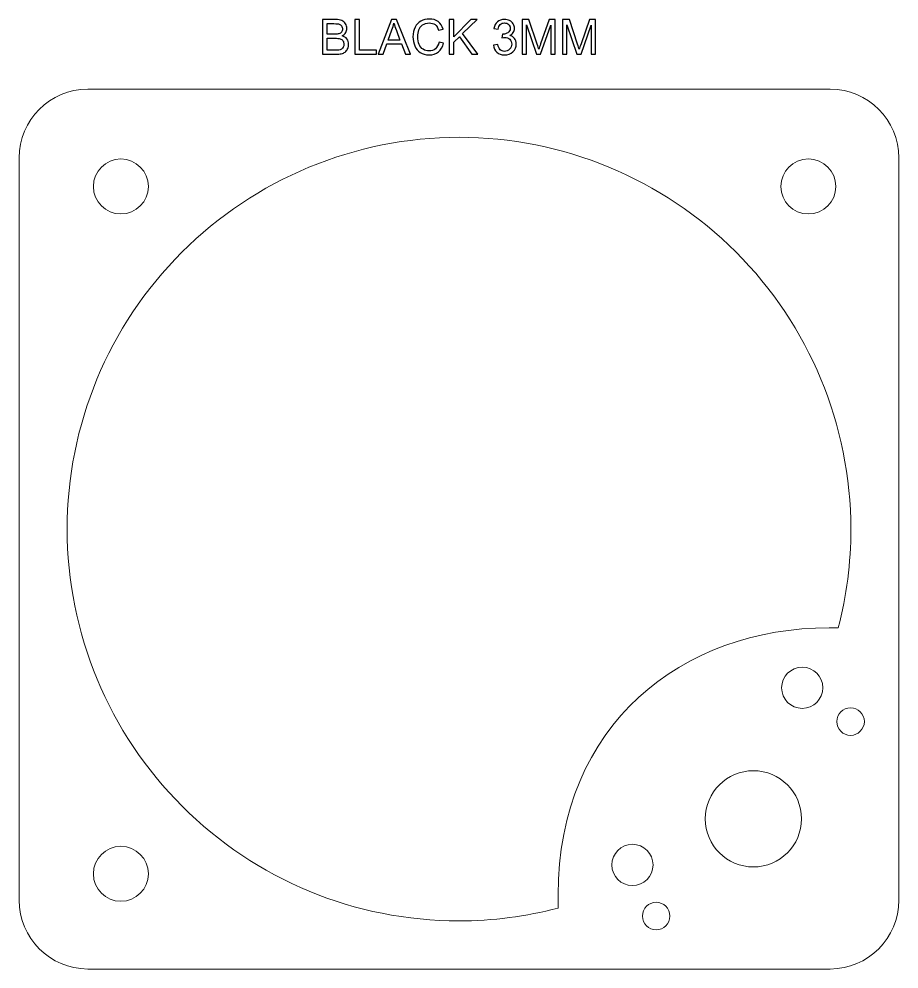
# Model space of a CAD drawing. Header units: millimetres. Extents: x -99 to 240, y -1 to 69.
# Drawn here: x 104.6 to 168.6, y -0.7 to 68.4 of the extents above; entities that cross this region are included whole.
import ezdxf

# ---------------------------------------------------------------- set-up
doc = ezdxf.new("R2010")
doc.units = ezdxf.units.MM
doc.header["$MEASUREMENT"] = 0
doc.layers.add('Cut', color=7, linetype='Continuous')
doc.layers.add('Guides', color=7, linetype='Continuous', plot=False)

msp = doc.modelspace()

# ---------------------------------------------------------------- linework, layer by layer
at = {"layer": 'Cut', "color": 250, "lineweight": 9}
for centre, major_axis, ratio in [((112.0414, 56.1934), (0, 2), 1), ((162.0414, 56.1934), (0, 2), 1), ((161.594, 19.7266), (0, 1.5), 1), ((165.1125, 17.2645), (0, 1), 1), ((158.0415, 10.1933), (0, 3.5001), 0.9999714), ((149.2474, 6.8389), (0, 1.5), 1), ((112.0414, 6.1934), (0, 2), 1), ((150.9703, 3.1223), (0, 1), 1)]:
    msp.add_ellipse(centre, major_axis=major_axis, ratio=ratio, dxfattribs=at)
for points, knots in [([(109.6329, 63.2681), (109.6329, 63.2681), (163.6327, 63.2681), (163.6327, 63.2681), (163.6327, 63.2681), (166.3828, 63.2681), (168.6328, 61.0181), (168.6328, 58.2681), (168.6328, 58.2681), (168.6328, 58.2681), (168.6328, 4.2681), (168.6328, 4.2681), (168.6328, 4.2681), (168.6328, 1.5181), (166.3828, -0.7319), (163.6327, -0.7319), (163.6327, -0.7319), (163.6327, -0.7319), (109.6329, -0.7319), (109.6329, -0.7319), (109.6329, -0.7319), (106.8828, -0.7319), (104.6328, 1.5181), (104.6328, 4.2681), (104.6328, 4.2681), (104.6328, 4.2681), (104.6328, 58.2681), (104.6328, 58.2681), (104.6328, 58.2681), (104.6328, 61.0181), (106.8828, 63.2681), (109.6329, 63.2681)], [0, 0, 0, 0, 0.1111111, 0.1111111, 0.1111111, 0.1111111, 0.2222222, 0.2222222, 0.2222222, 0.2222222, 0.3333333, 0.3333333, 0.3333333, 0.3333333, 0.4444444, 0.4444444, 0.4444444, 0.4444444, 0.5555556, 0.5555556, 0.5555556, 0.5555556, 0.6666667, 0.6666667, 0.6666667, 0.6666667, 0.7777778, 0.7777778, 0.7777778, 0.7777778, 1, 1, 1, 1]), ([(136.6328, 59.768), (129.0693, 59.7632), (121.8177, 56.754), (116.4728, 51.4026), (116.4728, 51.4026), (111.128, 46.051), (108.1281, 38.8315), (108.1329, 31.2681), (108.1329, 31.2681), (108.1376, 23.7046), (111.1469, 16.453), (116.4983, 11.1081), (116.4983, 11.1081), (121.8498, 5.7633), (129.0693, 2.7634), (136.6328, 2.7682), (136.6328, 2.7682), (139.0855, 2.7698), (141.5054, 3.0875), (143.8381, 3.6984), (143.8381, 3.6984), (143.8381, 3.6984), (143.8381, 4.6476), (143.8381, 4.6476), (143.8381, 4.6476), (143.8381, 17.0525), (152.8835, 24.0882), (163.5528, 24.0882), (163.5528, 24.0882), (163.5528, 24.0882), (164.216, 24.0882), (164.216, 24.0882), (164.216, 24.0882), (164.821, 26.4111), (165.1342, 28.8216), (165.1327, 31.2681), (165.1327, 31.2681), (165.1279, 38.8315), (162.1187, 46.0832), (156.7673, 51.4281), (156.7673, 51.4281), (151.4157, 56.7728), (144.1962, 59.7728), (136.6328, 59.768)], [0, 0, 0, 0, 0.0833333, 0.0833333, 0.0833333, 0.0833333, 0.1666667, 0.1666667, 0.1666667, 0.1666667, 0.25, 0.25, 0.25, 0.25, 0.3333333, 0.3333333, 0.3333333, 0.3333333, 0.4166667, 0.4166667, 0.4166667, 0.4166667, 0.5, 0.5, 0.5, 0.5, 0.5833333, 0.5833333, 0.5833333, 0.5833333, 0.6666667, 0.6666667, 0.6666667, 0.6666667, 0.75, 0.75, 0.75, 0.75, 0.8333333, 0.8333333, 0.8333333, 0.8333333, 1, 1, 1, 1])]:
    msp.add_open_spline(points, degree=3, knots=knots, dxfattribs=at)
at = {"layer": 'Guides', "color": 250}
for points, knots in [([(126.6999, 65.808), (126.6999, 65.808), (126.6999, 68.3338), (126.6999, 68.3338), (126.6999, 68.3338), (126.6999, 68.3338), (127.6477, 68.3338), (127.6477, 68.3338), (127.6477, 68.3338), (127.8405, 68.3338), (127.9952, 68.3086), (128.1122, 68.2574), (128.1122, 68.2574), (128.2286, 68.2062), (128.3197, 68.1275), (128.3856, 68.021), (128.3856, 68.021), (128.452, 67.9152), (128.4849, 67.8041), (128.4849, 67.6877), (128.4849, 67.6877), (128.4849, 67.5801), (128.4555, 67.4784), (128.3973, 67.3831), (128.3973, 67.3831), (128.3391, 67.2879), (128.2509, 67.2108), (128.1328, 67.1521), (128.1328, 67.1521), (128.2856, 67.1074), (128.4032, 67.0309), (128.4849, 66.9228), (128.4849, 66.9228), (128.5673, 66.8152), (128.6084, 66.6876), (128.6084, 66.5406), (128.6084, 66.5406), (128.6084, 66.4218), (128.5831, 66.3119), (128.5332, 66.2102), (128.5332, 66.2102), (128.4832, 66.1084), (128.4214, 66.0302), (128.3479, 65.975), (128.3479, 65.975), (128.2745, 65.9203), (128.1821, 65.8786), (128.0716, 65.8503), (128.0716, 65.8503), (127.9605, 65.8221), (127.8247, 65.808), (127.6636, 65.808), (127.6636, 65.808), (127.6636, 65.808), (126.6999, 65.808), (126.6999, 65.808)], [0, 0, 0, 0, 0.0666667, 0.0666667, 0.0666667, 0.0666667, 0.1333333, 0.1333333, 0.1333333, 0.1333333, 0.2, 0.2, 0.2, 0.2, 0.2666667, 0.2666667, 0.2666667, 0.2666667, 0.3333333, 0.3333333, 0.3333333, 0.3333333, 0.4, 0.4, 0.4, 0.4, 0.4666667, 0.4666667, 0.4666667, 0.4666667, 0.5333333, 0.5333333, 0.5333333, 0.5333333, 0.6, 0.6, 0.6, 0.6, 0.6666667, 0.6666667, 0.6666667, 0.6666667, 0.7333333, 0.7333333, 0.7333333, 0.7333333, 0.8, 0.8, 0.8, 0.8, 0.8666667, 0.8666667, 0.8666667, 0.8666667, 1, 1, 1, 1]), ([(127.0351, 67.272), (127.0351, 67.272), (127.5813, 67.272), (127.5813, 67.272), (127.5813, 67.272), (127.7294, 67.272), (127.8358, 67.282), (127.8999, 67.3014), (127.8999, 67.3014), (127.9852, 67.3267), (128.0493, 67.369), (128.0922, 67.4278), (128.0922, 67.4278), (128.1351, 67.4866), (128.1569, 67.5601), (128.1569, 67.6489), (128.1569, 67.6489), (128.1569, 67.7329), (128.1369, 67.807), (128.0963, 67.8705), (128.0963, 67.8705), (128.0563, 67.9346), (127.9987, 67.9787), (127.924, 68.0022), (127.924, 68.0022), (127.8494, 68.0257), (127.7212, 68.0375), (127.5401, 68.0375), (127.5401, 68.0375), (127.5401, 68.0375), (127.0351, 68.0375), (127.0351, 68.0375), (127.0351, 68.0375), (127.0351, 68.0375), (127.0351, 67.272), (127.0351, 67.272)], [0, 0, 0, 0, 0.1, 0.1, 0.1, 0.1, 0.2, 0.2, 0.2, 0.2, 0.3, 0.3, 0.3, 0.3, 0.4, 0.4, 0.4, 0.4, 0.5, 0.5, 0.5, 0.5, 0.6, 0.6, 0.6, 0.6, 0.7, 0.7, 0.7, 0.7, 0.8, 0.8, 0.8, 0.8, 1, 1, 1, 1]), ([(129.0529, 65.808), (129.0529, 65.808), (129.0529, 68.3338), (129.0529, 68.3338), (129.0529, 68.3338), (129.0529, 68.3338), (129.3881, 68.3338), (129.3881, 68.3338), (129.3881, 68.3338), (129.3881, 68.3338), (129.3881, 66.1043), (129.3881, 66.1043), (129.3881, 66.1043), (129.3881, 66.1043), (130.6298, 66.1043), (130.6298, 66.1043), (130.6298, 66.1043), (130.6298, 66.1043), (130.6298, 65.808), (130.6298, 65.808), (130.6298, 65.808), (130.6298, 65.808), (129.0529, 65.808), (129.0529, 65.808)], [0, 0, 0, 0, 0.1428571, 0.1428571, 0.1428571, 0.1428571, 0.2857143, 0.2857143, 0.2857143, 0.2857143, 0.4285714, 0.4285714, 0.4285714, 0.4285714, 0.5714286, 0.5714286, 0.5714286, 0.5714286, 0.7142857, 0.7142857, 0.7142857, 0.7142857, 1, 1, 1, 1]), ([(130.7521, 65.808), (130.7521, 65.808), (131.7211, 68.3338), (131.7211, 68.3338), (131.7211, 68.3338), (131.7211, 68.3338), (132.0885, 68.3338), (132.0885, 68.3338), (132.0885, 68.3338), (132.0885, 68.3338), (133.1168, 65.808), (133.1168, 65.808), (133.1168, 65.808), (133.1168, 65.808), (132.7364, 65.808), (132.7364, 65.808), (132.7364, 65.808), (132.7364, 65.808), (132.4442, 66.5735), (132.4442, 66.5735), (132.4442, 66.5735), (132.4442, 66.5735), (131.3806, 66.5735), (131.3806, 66.5735), (131.3806, 66.5735), (131.3806, 66.5735), (131.1066, 65.808), (131.1066, 65.808), (131.1066, 65.808), (131.1066, 65.808), (130.7521, 65.808), (130.7521, 65.808)], [0, 0, 0, 0, 0.1111111, 0.1111111, 0.1111111, 0.1111111, 0.2222222, 0.2222222, 0.2222222, 0.2222222, 0.3333333, 0.3333333, 0.3333333, 0.3333333, 0.4444444, 0.4444444, 0.4444444, 0.4444444, 0.5555556, 0.5555556, 0.5555556, 0.5555556, 0.6666667, 0.6666667, 0.6666667, 0.6666667, 0.7777778, 0.7777778, 0.7777778, 0.7777778, 1, 1, 1, 1]), ([(131.4788, 66.8451), (131.4788, 66.8451), (132.3396, 66.8451), (132.3396, 66.8451), (132.3396, 66.8451), (132.3396, 66.8451), (132.0762, 67.5454), (132.0762, 67.5454), (132.0762, 67.5454), (131.9968, 67.7582), (131.9368, 67.934), (131.8951, 68.0728), (131.8951, 68.0728), (131.8604, 67.9082), (131.8139, 67.7465), (131.7557, 67.5865), (131.7557, 67.5865), (131.7557, 67.5865), (131.4788, 66.8451), (131.4788, 66.8451)], [0, 0, 0, 0, 0.1666667, 0.1666667, 0.1666667, 0.1666667, 0.3333333, 0.3333333, 0.3333333, 0.3333333, 0.5, 0.5, 0.5, 0.5, 0.6666667, 0.6666667, 0.6666667, 0.6666667, 1, 1, 1, 1]), ([(135.1812, 66.694), (135.1812, 66.694), (135.5163, 66.6094), (135.5163, 66.6094), (135.5163, 66.6094), (135.4463, 66.3348), (135.3205, 66.1261), (135.1388, 65.982), (135.1388, 65.982), (134.9572, 65.838), (134.7349, 65.7657), (134.4721, 65.7657), (134.4721, 65.7657), (134.2005, 65.7657), (133.9794, 65.8209), (133.8089, 65.9321), (133.8089, 65.9321), (133.6384, 66.0426), (133.509, 66.2031), (133.4202, 66.413), (133.4202, 66.413), (133.3315, 66.6235), (133.2868, 66.8487), (133.2868, 67.0897), (133.2868, 67.0897), (133.2868, 67.3525), (133.3368, 67.5818), (133.4373, 67.7776), (133.4373, 67.7776), (133.5378, 67.9734), (133.6807, 68.1222), (133.8659, 68.2239), (133.8659, 68.2239), (134.0511, 68.3256), (134.2551, 68.3762), (134.4774, 68.3762), (134.4774, 68.3762), (134.7302, 68.3762), (134.9425, 68.3121), (135.1141, 68.1833), (135.1141, 68.1833), (135.2864, 68.0546), (135.4063, 67.8741), (135.474, 67.6412), (135.474, 67.6412), (135.474, 67.6412), (135.1459, 67.5636), (135.1459, 67.5636), (135.1459, 67.5636), (135.0877, 67.7471), (135.0024, 67.8811), (134.8913, 67.9646), (134.8913, 67.9646), (134.7802, 68.0487), (134.6402, 68.0904), (134.4715, 68.0904), (134.4715, 68.0904), (134.2781, 68.0904), (134.1158, 68.044), (133.9859, 67.9511), (133.9859, 67.9511), (133.8559, 67.8582), (133.7642, 67.7329), (133.7119, 67.5766), (133.7119, 67.5766), (133.659, 67.4196), (133.6325, 67.2579), (133.6325, 67.0915), (133.6325, 67.0915), (133.6325, 66.8769), (133.6637, 66.6893), (133.726, 66.5294), (133.726, 66.5294), (133.7883, 66.3689), (133.8853, 66.2496), (134.017, 66.1702), (134.017, 66.1702), (134.1487, 66.0908), (134.291, 66.0514), (134.4445, 66.0514), (134.4445, 66.0514), (134.6314, 66.0514), (134.789, 66.1055), (134.9183, 66.2131), (134.9183, 66.2131), (135.0477, 66.3213), (135.1353, 66.4812), (135.1812, 66.694)], [0, 0, 0, 0, 0.0434783, 0.0434783, 0.0434783, 0.0434783, 0.0869565, 0.0869565, 0.0869565, 0.0869565, 0.1304348, 0.1304348, 0.1304348, 0.1304348, 0.173913, 0.173913, 0.173913, 0.173913, 0.2173913, 0.2173913, 0.2173913, 0.2173913, 0.2608696, 0.2608696, 0.2608696, 0.2608696, 0.3043478, 0.3043478, 0.3043478, 0.3043478, 0.3478261, 0.3478261, 0.3478261, 0.3478261, 0.3913043, 0.3913043, 0.3913043, 0.3913043, 0.4347826, 0.4347826, 0.4347826, 0.4347826, 0.4782609, 0.4782609, 0.4782609, 0.4782609, 0.5217391, 0.5217391, 0.5217391, 0.5217391, 0.5652174, 0.5652174, 0.5652174, 0.5652174, 0.6086957, 0.6086957, 0.6086957, 0.6086957, 0.6521739, 0.6521739, 0.6521739, 0.6521739, 0.6956522, 0.6956522, 0.6956522, 0.6956522, 0.7391304, 0.7391304, 0.7391304, 0.7391304, 0.7826087, 0.7826087, 0.7826087, 0.7826087, 0.826087, 0.826087, 0.826087, 0.826087, 0.8695652, 0.8695652, 0.8695652, 0.8695652, 0.9130435, 0.9130435, 0.9130435, 0.9130435, 1, 1, 1, 1]), ([(135.9155, 65.808), (135.9155, 65.808), (135.9155, 68.3338), (135.9155, 68.3338), (135.9155, 68.3338), (135.9155, 68.3338), (136.2507, 68.3338), (136.2507, 68.3338), (136.2507, 68.3338), (136.2507, 68.3338), (136.2507, 67.0815), (136.2507, 67.0815), (136.2507, 67.0815), (136.2507, 67.0815), (137.5053, 68.3338), (137.5053, 68.3338), (137.5053, 68.3338), (137.5053, 68.3338), (137.9581, 68.3338), (137.9581, 68.3338), (137.9581, 68.3338), (137.9581, 68.3338), (136.8986, 67.3096), (136.8986, 67.3096), (136.8986, 67.3096), (136.8986, 67.3096), (138.0039, 65.808), (138.0039, 65.808), (138.0039, 65.808), (138.0039, 65.808), (137.563, 65.808), (137.563, 65.808), (137.563, 65.808), (137.563, 65.808), (136.664, 67.0827), (136.664, 67.0827), (136.664, 67.0827), (136.664, 67.0827), (136.2507, 66.6829), (136.2507, 66.6829), (136.2507, 66.6829), (136.2507, 66.6829), (136.2507, 65.808), (136.2507, 65.808), (136.2507, 65.808), (136.2507, 65.808), (135.9155, 65.808), (135.9155, 65.808)], [0, 0, 0, 0, 0.0769231, 0.0769231, 0.0769231, 0.0769231, 0.1538462, 0.1538462, 0.1538462, 0.1538462, 0.2307692, 0.2307692, 0.2307692, 0.2307692, 0.3076923, 0.3076923, 0.3076923, 0.3076923, 0.3846154, 0.3846154, 0.3846154, 0.3846154, 0.4615385, 0.4615385, 0.4615385, 0.4615385, 0.5384615, 0.5384615, 0.5384615, 0.5384615, 0.6153846, 0.6153846, 0.6153846, 0.6153846, 0.6923077, 0.6923077, 0.6923077, 0.6923077, 0.7692308, 0.7692308, 0.7692308, 0.7692308, 0.8461538, 0.8461538, 0.8461538, 0.8461538, 1, 1, 1, 1]), ([(139.1393, 66.4783), (139.1393, 66.4783), (139.4497, 66.5206), (139.4497, 66.5206), (139.4497, 66.5206), (139.4856, 66.3442), (139.5455, 66.2172), (139.6308, 66.1396), (139.6308, 66.1396), (139.716, 66.062), (139.8207, 66.0232), (139.9448, 66.0232), (139.9448, 66.0232), (140.0917, 66.0232), (140.2158, 66.0738), (140.3158, 66.1749), (140.3158, 66.1749), (140.4157, 66.276), (140.4657, 66.4012), (140.4657, 66.5506), (140.4657, 66.5506), (140.4657, 66.6929), (140.4192, 66.8105), (140.3257, 66.9034), (140.3257, 66.9034), (140.2329, 66.9957), (140.1147, 67.0421), (139.9706, 67.0421), (139.9706, 67.0421), (139.9118, 67.0421), (139.8389, 67.0303), (139.7513, 67.0074), (139.7513, 67.0074), (139.7513, 67.0074), (139.786, 67.2791), (139.786, 67.2791), (139.786, 67.2791), (139.8066, 67.2767), (139.8236, 67.2755), (139.836, 67.2755), (139.836, 67.2755), (139.9689, 67.2755), (140.0876, 67.3102), (140.194, 67.379), (140.194, 67.379), (140.2999, 67.4478), (140.3528, 67.5536), (140.3528, 67.6965), (140.3528, 67.6965), (140.3528, 67.81), (140.314, 67.904), (140.237, 67.9787), (140.237, 67.9787), (140.1599, 68.0534), (140.0606, 68.0904), (139.9389, 68.0904), (139.9389, 68.0904), (139.8178, 68.0904), (139.7172, 68.0522), (139.6367, 67.9758), (139.6367, 67.9758), (139.5561, 67.8993), (139.5044, 67.7847), (139.4815, 67.6318), (139.4815, 67.6318), (139.4815, 67.6318), (139.171, 67.6883), (139.171, 67.6883), (139.171, 67.6883), (139.2092, 67.8964), (139.2951, 68.0581), (139.4297, 68.1727), (139.4297, 68.1727), (139.5638, 68.2874), (139.7313, 68.3444), (139.9312, 68.3444), (139.9312, 68.3444), (140.0688, 68.3444), (140.1958, 68.315), (140.3116, 68.2556), (140.3116, 68.2556), (140.428, 68.1968), (140.5168, 68.1163), (140.578, 68.0146), (140.578, 68.0146), (140.6397, 67.9123), (140.6703, 67.8041), (140.6703, 67.6894), (140.6703, 67.6894), (140.6703, 67.5807), (140.6409, 67.4819), (140.5827, 67.3925), (140.5827, 67.3925), (140.5239, 67.3032), (140.4369, 67.232), (140.3222, 67.1791), (140.3222, 67.1791), (140.4716, 67.145), (140.5874, 67.0733), (140.6703, 66.9645), (140.6703, 66.9645), (140.7526, 66.8563), (140.7938, 66.7199), (140.7938, 66.557), (140.7938, 66.557), (140.7938, 66.3366), (140.7132, 66.149), (140.5527, 65.9956), (140.5527, 65.9956), (140.3916, 65.8421), (140.1882, 65.7657), (139.9424, 65.7657), (139.9424, 65.7657), (139.7207, 65.7657), (139.5367, 65.8321), (139.3903, 65.9644), (139.3903, 65.9644), (139.2433, 66.0967), (139.1598, 66.2678), (139.1393, 66.4783)], [0, 0, 0, 0, 0.0322581, 0.0322581, 0.0322581, 0.0322581, 0.0645161, 0.0645161, 0.0645161, 0.0645161, 0.0967742, 0.0967742, 0.0967742, 0.0967742, 0.1290323, 0.1290323, 0.1290323, 0.1290323, 0.1612903, 0.1612903, 0.1612903, 0.1612903, 0.1935484, 0.1935484, 0.1935484, 0.1935484, 0.2258065, 0.2258065, 0.2258065, 0.2258065, 0.2580645, 0.2580645, 0.2580645, 0.2580645, 0.2903226, 0.2903226, 0.2903226, 0.2903226, 0.3225806, 0.3225806, 0.3225806, 0.3225806, 0.3548387, 0.3548387, 0.3548387, 0.3548387, 0.3870968, 0.3870968, 0.3870968, 0.3870968, 0.4193548, 0.4193548, 0.4193548, 0.4193548, 0.4516129, 0.4516129, 0.4516129, 0.4516129, 0.483871, 0.483871, 0.483871, 0.483871, 0.516129, 0.516129, 0.516129, 0.516129, 0.5483871, 0.5483871, 0.5483871, 0.5483871, 0.5806452, 0.5806452, 0.5806452, 0.5806452, 0.6129032, 0.6129032, 0.6129032, 0.6129032, 0.6451613, 0.6451613, 0.6451613, 0.6451613, 0.6774194, 0.6774194, 0.6774194, 0.6774194, 0.7096774, 0.7096774, 0.7096774, 0.7096774, 0.7419355, 0.7419355, 0.7419355, 0.7419355, 0.7741935, 0.7741935, 0.7741935, 0.7741935, 0.8064516, 0.8064516, 0.8064516, 0.8064516, 0.8387097, 0.8387097, 0.8387097, 0.8387097, 0.8709677, 0.8709677, 0.8709677, 0.8709677, 0.9032258, 0.9032258, 0.9032258, 0.9032258, 0.9354839, 0.9354839, 0.9354839, 0.9354839, 1, 1, 1, 1]), ([(141.2177, 65.808), (141.2177, 65.808), (141.2177, 68.3338), (141.2177, 68.3338), (141.2177, 68.3338), (141.2177, 68.3338), (141.7186, 68.3338), (141.7186, 68.3338), (141.7186, 68.3338), (141.7186, 68.3338), (142.316, 66.5459), (142.316, 66.5459), (142.316, 66.5459), (142.3712, 66.3795), (142.4112, 66.2548), (142.4365, 66.1719), (142.4365, 66.1719), (142.4653, 66.2637), (142.5106, 66.3989), (142.5717, 66.577), (142.5717, 66.577), (142.5717, 66.577), (143.1797, 68.3338), (143.1797, 68.3338), (143.1797, 68.3338), (143.1797, 68.3338), (143.6271, 68.3338), (143.6271, 68.3338), (143.6271, 68.3338), (143.6271, 68.3338), (143.6271, 65.808), (143.6271, 65.808), (143.6271, 65.808), (143.6271, 65.808), (143.3061, 65.808), (143.3061, 65.808), (143.3061, 65.808), (143.3061, 65.808), (143.3061, 67.9211), (143.3061, 67.9211), (143.3061, 67.9211), (143.3061, 67.9211), (142.5688, 65.808), (142.5688, 65.808), (142.5688, 65.808), (142.5688, 65.808), (142.2678, 65.808), (142.2678, 65.808), (142.2678, 65.808), (142.2678, 65.808), (141.5387, 67.9599), (141.5387, 67.9599), (141.5387, 67.9599), (141.5387, 67.9599), (141.5387, 65.808), (141.5387, 65.808), (141.5387, 65.808), (141.5387, 65.808), (141.2177, 65.808), (141.2177, 65.808)], [0, 0, 0, 0, 0.0625, 0.0625, 0.0625, 0.0625, 0.125, 0.125, 0.125, 0.125, 0.1875, 0.1875, 0.1875, 0.1875, 0.25, 0.25, 0.25, 0.25, 0.3125, 0.3125, 0.3125, 0.3125, 0.375, 0.375, 0.375, 0.375, 0.4375, 0.4375, 0.4375, 0.4375, 0.5, 0.5, 0.5, 0.5, 0.5625, 0.5625, 0.5625, 0.5625, 0.625, 0.625, 0.625, 0.625, 0.6875, 0.6875, 0.6875, 0.6875, 0.75, 0.75, 0.75, 0.75, 0.8125, 0.8125, 0.8125, 0.8125, 0.875, 0.875, 0.875, 0.875, 1, 1, 1, 1]), ([(144.1563, 65.808), (144.1563, 65.808), (144.1563, 68.3338), (144.1563, 68.3338), (144.1563, 68.3338), (144.1563, 68.3338), (144.6572, 68.3338), (144.6572, 68.3338), (144.6572, 68.3338), (144.6572, 68.3338), (145.2546, 66.5459), (145.2546, 66.5459), (145.2546, 66.5459), (145.3098, 66.3795), (145.3498, 66.2548), (145.3751, 66.1719), (145.3751, 66.1719), (145.4039, 66.2637), (145.4492, 66.3989), (145.5103, 66.577), (145.5103, 66.577), (145.5103, 66.577), (146.1183, 68.3338), (146.1183, 68.3338), (146.1183, 68.3338), (146.1183, 68.3338), (146.5657, 68.3338), (146.5657, 68.3338), (146.5657, 68.3338), (146.5657, 68.3338), (146.5657, 65.808), (146.5657, 65.808), (146.5657, 65.808), (146.5657, 65.808), (146.2447, 65.808), (146.2447, 65.808), (146.2447, 65.808), (146.2447, 65.808), (146.2447, 67.9211), (146.2447, 67.9211), (146.2447, 67.9211), (146.2447, 67.9211), (145.5074, 65.808), (145.5074, 65.808), (145.5074, 65.808), (145.5074, 65.808), (145.2064, 65.808), (145.2064, 65.808), (145.2064, 65.808), (145.2064, 65.808), (144.4773, 67.9599), (144.4773, 67.9599), (144.4773, 67.9599), (144.4773, 67.9599), (144.4773, 65.808), (144.4773, 65.808), (144.4773, 65.808), (144.4773, 65.808), (144.1563, 65.808), (144.1563, 65.808)], [0, 0, 0, 0, 0.0625, 0.0625, 0.0625, 0.0625, 0.125, 0.125, 0.125, 0.125, 0.1875, 0.1875, 0.1875, 0.1875, 0.25, 0.25, 0.25, 0.25, 0.3125, 0.3125, 0.3125, 0.3125, 0.375, 0.375, 0.375, 0.375, 0.4375, 0.4375, 0.4375, 0.4375, 0.5, 0.5, 0.5, 0.5, 0.5625, 0.5625, 0.5625, 0.5625, 0.625, 0.625, 0.625, 0.625, 0.6875, 0.6875, 0.6875, 0.6875, 0.75, 0.75, 0.75, 0.75, 0.8125, 0.8125, 0.8125, 0.8125, 0.875, 0.875, 0.875, 0.875, 1, 1, 1, 1]), ([(127.0351, 66.1043), (127.0351, 66.1043), (127.6642, 66.1043), (127.6642, 66.1043), (127.6642, 66.1043), (127.7723, 66.1043), (127.8482, 66.1084), (127.8923, 66.1167), (127.8923, 66.1167), (127.9687, 66.1302), (128.0334, 66.1531), (128.0851, 66.1855), (128.0851, 66.1855), (128.1369, 66.2178), (128.1792, 66.2648), (128.2127, 66.3266), (128.2127, 66.3266), (128.2462, 66.3883), (128.2627, 66.4594), (128.2627, 66.54), (128.2627, 66.54), (128.2627, 66.6347), (128.2386, 66.7164), (128.1898, 66.7863), (128.1898, 66.7863), (128.1416, 66.8563), (128.0745, 66.9051), (127.9887, 66.9333), (127.9887, 66.9333), (127.9035, 66.9616), (127.78, 66.9757), (127.6195, 66.9757), (127.6195, 66.9757), (127.6195, 66.9757), (127.0351, 66.9757), (127.0351, 66.9757), (127.0351, 66.9757), (127.0351, 66.9757), (127.0351, 66.1043), (127.0351, 66.1043)], [0, 0, 0, 0, 0.0909091, 0.0909091, 0.0909091, 0.0909091, 0.1818182, 0.1818182, 0.1818182, 0.1818182, 0.2727273, 0.2727273, 0.2727273, 0.2727273, 0.3636364, 0.3636364, 0.3636364, 0.3636364, 0.4545455, 0.4545455, 0.4545455, 0.4545455, 0.5454545, 0.5454545, 0.5454545, 0.5454545, 0.6363636, 0.6363636, 0.6363636, 0.6363636, 0.7272727, 0.7272727, 0.7272727, 0.7272727, 0.8181818, 0.8181818, 0.8181818, 0.8181818, 1, 1, 1, 1])]:
    msp.add_open_spline(points, degree=3, knots=knots, dxfattribs=at)
at = {"layer": 'Guides', "color": 250, "lineweight": 9}
for points, knots in [([(126.6999, 65.808), (126.6999, 65.808), (126.6999, 68.3338), (126.6999, 68.3338), (126.6999, 68.3338), (126.6999, 68.3338), (127.6477, 68.3338), (127.6477, 68.3338), (127.6477, 68.3338), (127.8405, 68.3338), (127.9952, 68.3086), (128.1122, 68.2574), (128.1122, 68.2574), (128.2286, 68.2062), (128.3197, 68.1275), (128.3856, 68.021), (128.3856, 68.021), (128.452, 67.9152), (128.4849, 67.8041), (128.4849, 67.6877), (128.4849, 67.6877), (128.4849, 67.5801), (128.4555, 67.4784), (128.3973, 67.3831), (128.3973, 67.3831), (128.3391, 67.2879), (128.2509, 67.2108), (128.1328, 67.1521), (128.1328, 67.1521), (128.2856, 67.1074), (128.4032, 67.0309), (128.4849, 66.9228), (128.4849, 66.9228), (128.5673, 66.8152), (128.6084, 66.6876), (128.6084, 66.5406), (128.6084, 66.5406), (128.6084, 66.4218), (128.5831, 66.3119), (128.5332, 66.2102), (128.5332, 66.2102), (128.4832, 66.1084), (128.4214, 66.0302), (128.3479, 65.975), (128.3479, 65.975), (128.2745, 65.9203), (128.1821, 65.8786), (128.0716, 65.8503), (128.0716, 65.8503), (127.9605, 65.8221), (127.8247, 65.808), (127.6636, 65.808), (127.6636, 65.808), (127.6636, 65.808), (126.6999, 65.808), (126.6999, 65.808)], [0, 0, 0, 0, 0.0666667, 0.0666667, 0.0666667, 0.0666667, 0.1333333, 0.1333333, 0.1333333, 0.1333333, 0.2, 0.2, 0.2, 0.2, 0.2666667, 0.2666667, 0.2666667, 0.2666667, 0.3333333, 0.3333333, 0.3333333, 0.3333333, 0.4, 0.4, 0.4, 0.4, 0.4666667, 0.4666667, 0.4666667, 0.4666667, 0.5333333, 0.5333333, 0.5333333, 0.5333333, 0.6, 0.6, 0.6, 0.6, 0.6666667, 0.6666667, 0.6666667, 0.6666667, 0.7333333, 0.7333333, 0.7333333, 0.7333333, 0.8, 0.8, 0.8, 0.8, 0.8666667, 0.8666667, 0.8666667, 0.8666667, 1, 1, 1, 1]), ([(127.0351, 67.272), (127.0351, 67.272), (127.5813, 67.272), (127.5813, 67.272), (127.5813, 67.272), (127.7294, 67.272), (127.8358, 67.282), (127.8999, 67.3014), (127.8999, 67.3014), (127.9852, 67.3267), (128.0493, 67.369), (128.0922, 67.4278), (128.0922, 67.4278), (128.1351, 67.4866), (128.1569, 67.5601), (128.1569, 67.6489), (128.1569, 67.6489), (128.1569, 67.7329), (128.1369, 67.807), (128.0963, 67.8705), (128.0963, 67.8705), (128.0563, 67.9346), (127.9987, 67.9787), (127.924, 68.0022), (127.924, 68.0022), (127.8494, 68.0257), (127.7212, 68.0375), (127.5401, 68.0375), (127.5401, 68.0375), (127.5401, 68.0375), (127.0351, 68.0375), (127.0351, 68.0375), (127.0351, 68.0375), (127.0351, 68.0375), (127.0351, 67.272), (127.0351, 67.272)], [0, 0, 0, 0, 0.1, 0.1, 0.1, 0.1, 0.2, 0.2, 0.2, 0.2, 0.3, 0.3, 0.3, 0.3, 0.4, 0.4, 0.4, 0.4, 0.5, 0.5, 0.5, 0.5, 0.6, 0.6, 0.6, 0.6, 0.7, 0.7, 0.7, 0.7, 0.8, 0.8, 0.8, 0.8, 1, 1, 1, 1]), ([(129.0529, 65.808), (129.0529, 65.808), (129.0529, 68.3338), (129.0529, 68.3338), (129.0529, 68.3338), (129.0529, 68.3338), (129.3881, 68.3338), (129.3881, 68.3338), (129.3881, 68.3338), (129.3881, 68.3338), (129.3881, 66.1043), (129.3881, 66.1043), (129.3881, 66.1043), (129.3881, 66.1043), (130.6298, 66.1043), (130.6298, 66.1043), (130.6298, 66.1043), (130.6298, 66.1043), (130.6298, 65.808), (130.6298, 65.808), (130.6298, 65.808), (130.6298, 65.808), (129.0529, 65.808), (129.0529, 65.808)], [0, 0, 0, 0, 0.1428571, 0.1428571, 0.1428571, 0.1428571, 0.2857143, 0.2857143, 0.2857143, 0.2857143, 0.4285714, 0.4285714, 0.4285714, 0.4285714, 0.5714286, 0.5714286, 0.5714286, 0.5714286, 0.7142857, 0.7142857, 0.7142857, 0.7142857, 1, 1, 1, 1]), ([(130.7521, 65.808), (130.7521, 65.808), (131.7211, 68.3338), (131.7211, 68.3338), (131.7211, 68.3338), (131.7211, 68.3338), (132.0885, 68.3338), (132.0885, 68.3338), (132.0885, 68.3338), (132.0885, 68.3338), (133.1168, 65.808), (133.1168, 65.808), (133.1168, 65.808), (133.1168, 65.808), (132.7364, 65.808), (132.7364, 65.808), (132.7364, 65.808), (132.7364, 65.808), (132.4442, 66.5735), (132.4442, 66.5735), (132.4442, 66.5735), (132.4442, 66.5735), (131.3806, 66.5735), (131.3806, 66.5735), (131.3806, 66.5735), (131.3806, 66.5735), (131.1066, 65.808), (131.1066, 65.808), (131.1066, 65.808), (131.1066, 65.808), (130.7521, 65.808), (130.7521, 65.808)], [0, 0, 0, 0, 0.1111111, 0.1111111, 0.1111111, 0.1111111, 0.2222222, 0.2222222, 0.2222222, 0.2222222, 0.3333333, 0.3333333, 0.3333333, 0.3333333, 0.4444444, 0.4444444, 0.4444444, 0.4444444, 0.5555556, 0.5555556, 0.5555556, 0.5555556, 0.6666667, 0.6666667, 0.6666667, 0.6666667, 0.7777778, 0.7777778, 0.7777778, 0.7777778, 1, 1, 1, 1]), ([(131.4788, 66.8451), (131.4788, 66.8451), (132.3396, 66.8451), (132.3396, 66.8451), (132.3396, 66.8451), (132.3396, 66.8451), (132.0762, 67.5454), (132.0762, 67.5454), (132.0762, 67.5454), (131.9968, 67.7582), (131.9368, 67.934), (131.8951, 68.0728), (131.8951, 68.0728), (131.8604, 67.9082), (131.8139, 67.7465), (131.7557, 67.5865), (131.7557, 67.5865), (131.7557, 67.5865), (131.4788, 66.8451), (131.4788, 66.8451)], [0, 0, 0, 0, 0.1666667, 0.1666667, 0.1666667, 0.1666667, 0.3333333, 0.3333333, 0.3333333, 0.3333333, 0.5, 0.5, 0.5, 0.5, 0.6666667, 0.6666667, 0.6666667, 0.6666667, 1, 1, 1, 1]), ([(135.1812, 66.694), (135.1812, 66.694), (135.5163, 66.6094), (135.5163, 66.6094), (135.5163, 66.6094), (135.4463, 66.3348), (135.3205, 66.1261), (135.1388, 65.982), (135.1388, 65.982), (134.9572, 65.838), (134.7349, 65.7657), (134.4721, 65.7657), (134.4721, 65.7657), (134.2005, 65.7657), (133.9794, 65.8209), (133.8089, 65.9321), (133.8089, 65.9321), (133.6384, 66.0426), (133.509, 66.2031), (133.4202, 66.413), (133.4202, 66.413), (133.3315, 66.6235), (133.2868, 66.8487), (133.2868, 67.0897), (133.2868, 67.0897), (133.2868, 67.3525), (133.3368, 67.5818), (133.4373, 67.7776), (133.4373, 67.7776), (133.5378, 67.9734), (133.6807, 68.1222), (133.8659, 68.2239), (133.8659, 68.2239), (134.0511, 68.3256), (134.2551, 68.3762), (134.4774, 68.3762), (134.4774, 68.3762), (134.7302, 68.3762), (134.9425, 68.3121), (135.1141, 68.1833), (135.1141, 68.1833), (135.2864, 68.0546), (135.4063, 67.8741), (135.474, 67.6412), (135.474, 67.6412), (135.474, 67.6412), (135.1459, 67.5636), (135.1459, 67.5636), (135.1459, 67.5636), (135.0877, 67.7471), (135.0024, 67.8811), (134.8913, 67.9646), (134.8913, 67.9646), (134.7802, 68.0487), (134.6402, 68.0904), (134.4715, 68.0904), (134.4715, 68.0904), (134.2781, 68.0904), (134.1158, 68.044), (133.9859, 67.9511), (133.9859, 67.9511), (133.8559, 67.8582), (133.7642, 67.7329), (133.7119, 67.5766), (133.7119, 67.5766), (133.659, 67.4196), (133.6325, 67.2579), (133.6325, 67.0915), (133.6325, 67.0915), (133.6325, 66.8769), (133.6637, 66.6893), (133.726, 66.5294), (133.726, 66.5294), (133.7883, 66.3689), (133.8853, 66.2496), (134.017, 66.1702), (134.017, 66.1702), (134.1487, 66.0908), (134.291, 66.0514), (134.4445, 66.0514), (134.4445, 66.0514), (134.6314, 66.0514), (134.789, 66.1055), (134.9183, 66.2131), (134.9183, 66.2131), (135.0477, 66.3213), (135.1353, 66.4812), (135.1812, 66.694)], [0, 0, 0, 0, 0.0434783, 0.0434783, 0.0434783, 0.0434783, 0.0869565, 0.0869565, 0.0869565, 0.0869565, 0.1304348, 0.1304348, 0.1304348, 0.1304348, 0.173913, 0.173913, 0.173913, 0.173913, 0.2173913, 0.2173913, 0.2173913, 0.2173913, 0.2608696, 0.2608696, 0.2608696, 0.2608696, 0.3043478, 0.3043478, 0.3043478, 0.3043478, 0.3478261, 0.3478261, 0.3478261, 0.3478261, 0.3913043, 0.3913043, 0.3913043, 0.3913043, 0.4347826, 0.4347826, 0.4347826, 0.4347826, 0.4782609, 0.4782609, 0.4782609, 0.4782609, 0.5217391, 0.5217391, 0.5217391, 0.5217391, 0.5652174, 0.5652174, 0.5652174, 0.5652174, 0.6086957, 0.6086957, 0.6086957, 0.6086957, 0.6521739, 0.6521739, 0.6521739, 0.6521739, 0.6956522, 0.6956522, 0.6956522, 0.6956522, 0.7391304, 0.7391304, 0.7391304, 0.7391304, 0.7826087, 0.7826087, 0.7826087, 0.7826087, 0.826087, 0.826087, 0.826087, 0.826087, 0.8695652, 0.8695652, 0.8695652, 0.8695652, 0.9130435, 0.9130435, 0.9130435, 0.9130435, 1, 1, 1, 1]), ([(135.9155, 65.808), (135.9155, 65.808), (135.9155, 68.3338), (135.9155, 68.3338), (135.9155, 68.3338), (135.9155, 68.3338), (136.2507, 68.3338), (136.2507, 68.3338), (136.2507, 68.3338), (136.2507, 68.3338), (136.2507, 67.0815), (136.2507, 67.0815), (136.2507, 67.0815), (136.2507, 67.0815), (137.5053, 68.3338), (137.5053, 68.3338), (137.5053, 68.3338), (137.5053, 68.3338), (137.9581, 68.3338), (137.9581, 68.3338), (137.9581, 68.3338), (137.9581, 68.3338), (136.8986, 67.3096), (136.8986, 67.3096), (136.8986, 67.3096), (136.8986, 67.3096), (138.0039, 65.808), (138.0039, 65.808), (138.0039, 65.808), (138.0039, 65.808), (137.563, 65.808), (137.563, 65.808), (137.563, 65.808), (137.563, 65.808), (136.664, 67.0827), (136.664, 67.0827), (136.664, 67.0827), (136.664, 67.0827), (136.2507, 66.6829), (136.2507, 66.6829), (136.2507, 66.6829), (136.2507, 66.6829), (136.2507, 65.808), (136.2507, 65.808), (136.2507, 65.808), (136.2507, 65.808), (135.9155, 65.808), (135.9155, 65.808)], [0, 0, 0, 0, 0.0769231, 0.0769231, 0.0769231, 0.0769231, 0.1538462, 0.1538462, 0.1538462, 0.1538462, 0.2307692, 0.2307692, 0.2307692, 0.2307692, 0.3076923, 0.3076923, 0.3076923, 0.3076923, 0.3846154, 0.3846154, 0.3846154, 0.3846154, 0.4615385, 0.4615385, 0.4615385, 0.4615385, 0.5384615, 0.5384615, 0.5384615, 0.5384615, 0.6153846, 0.6153846, 0.6153846, 0.6153846, 0.6923077, 0.6923077, 0.6923077, 0.6923077, 0.7692308, 0.7692308, 0.7692308, 0.7692308, 0.8461538, 0.8461538, 0.8461538, 0.8461538, 1, 1, 1, 1]), ([(139.1393, 66.4783), (139.1393, 66.4783), (139.4497, 66.5206), (139.4497, 66.5206), (139.4497, 66.5206), (139.4856, 66.3442), (139.5455, 66.2172), (139.6308, 66.1396), (139.6308, 66.1396), (139.716, 66.062), (139.8207, 66.0232), (139.9448, 66.0232), (139.9448, 66.0232), (140.0917, 66.0232), (140.2158, 66.0738), (140.3158, 66.1749), (140.3158, 66.1749), (140.4157, 66.276), (140.4657, 66.4012), (140.4657, 66.5506), (140.4657, 66.5506), (140.4657, 66.6929), (140.4192, 66.8105), (140.3257, 66.9034), (140.3257, 66.9034), (140.2329, 66.9957), (140.1147, 67.0421), (139.9706, 67.0421), (139.9706, 67.0421), (139.9118, 67.0421), (139.8389, 67.0303), (139.7513, 67.0074), (139.7513, 67.0074), (139.7513, 67.0074), (139.786, 67.2791), (139.786, 67.2791), (139.786, 67.2791), (139.8066, 67.2767), (139.8236, 67.2755), (139.836, 67.2755), (139.836, 67.2755), (139.9689, 67.2755), (140.0876, 67.3102), (140.194, 67.379), (140.194, 67.379), (140.2999, 67.4478), (140.3528, 67.5536), (140.3528, 67.6965), (140.3528, 67.6965), (140.3528, 67.81), (140.314, 67.904), (140.237, 67.9787), (140.237, 67.9787), (140.1599, 68.0534), (140.0606, 68.0904), (139.9389, 68.0904), (139.9389, 68.0904), (139.8178, 68.0904), (139.7172, 68.0522), (139.6367, 67.9758), (139.6367, 67.9758), (139.5561, 67.8993), (139.5044, 67.7847), (139.4815, 67.6318), (139.4815, 67.6318), (139.4815, 67.6318), (139.171, 67.6883), (139.171, 67.6883), (139.171, 67.6883), (139.2092, 67.8964), (139.2951, 68.0581), (139.4297, 68.1727), (139.4297, 68.1727), (139.5638, 68.2874), (139.7313, 68.3444), (139.9312, 68.3444), (139.9312, 68.3444), (140.0688, 68.3444), (140.1958, 68.315), (140.3116, 68.2556), (140.3116, 68.2556), (140.428, 68.1968), (140.5168, 68.1163), (140.578, 68.0146), (140.578, 68.0146), (140.6397, 67.9123), (140.6703, 67.8041), (140.6703, 67.6894), (140.6703, 67.6894), (140.6703, 67.5807), (140.6409, 67.4819), (140.5827, 67.3925), (140.5827, 67.3925), (140.5239, 67.3032), (140.4369, 67.232), (140.3222, 67.1791), (140.3222, 67.1791), (140.4716, 67.145), (140.5874, 67.0733), (140.6703, 66.9645), (140.6703, 66.9645), (140.7526, 66.8563), (140.7938, 66.7199), (140.7938, 66.557), (140.7938, 66.557), (140.7938, 66.3366), (140.7132, 66.149), (140.5527, 65.9956), (140.5527, 65.9956), (140.3916, 65.8421), (140.1882, 65.7657), (139.9424, 65.7657), (139.9424, 65.7657), (139.7207, 65.7657), (139.5367, 65.8321), (139.3903, 65.9644), (139.3903, 65.9644), (139.2433, 66.0967), (139.1598, 66.2678), (139.1393, 66.4783)], [0, 0, 0, 0, 0.0322581, 0.0322581, 0.0322581, 0.0322581, 0.0645161, 0.0645161, 0.0645161, 0.0645161, 0.0967742, 0.0967742, 0.0967742, 0.0967742, 0.1290323, 0.1290323, 0.1290323, 0.1290323, 0.1612903, 0.1612903, 0.1612903, 0.1612903, 0.1935484, 0.1935484, 0.1935484, 0.1935484, 0.2258065, 0.2258065, 0.2258065, 0.2258065, 0.2580645, 0.2580645, 0.2580645, 0.2580645, 0.2903226, 0.2903226, 0.2903226, 0.2903226, 0.3225806, 0.3225806, 0.3225806, 0.3225806, 0.3548387, 0.3548387, 0.3548387, 0.3548387, 0.3870968, 0.3870968, 0.3870968, 0.3870968, 0.4193548, 0.4193548, 0.4193548, 0.4193548, 0.4516129, 0.4516129, 0.4516129, 0.4516129, 0.483871, 0.483871, 0.483871, 0.483871, 0.516129, 0.516129, 0.516129, 0.516129, 0.5483871, 0.5483871, 0.5483871, 0.5483871, 0.5806452, 0.5806452, 0.5806452, 0.5806452, 0.6129032, 0.6129032, 0.6129032, 0.6129032, 0.6451613, 0.6451613, 0.6451613, 0.6451613, 0.6774194, 0.6774194, 0.6774194, 0.6774194, 0.7096774, 0.7096774, 0.7096774, 0.7096774, 0.7419355, 0.7419355, 0.7419355, 0.7419355, 0.7741935, 0.7741935, 0.7741935, 0.7741935, 0.8064516, 0.8064516, 0.8064516, 0.8064516, 0.8387097, 0.8387097, 0.8387097, 0.8387097, 0.8709677, 0.8709677, 0.8709677, 0.8709677, 0.9032258, 0.9032258, 0.9032258, 0.9032258, 0.9354839, 0.9354839, 0.9354839, 0.9354839, 1, 1, 1, 1]), ([(141.2177, 65.808), (141.2177, 65.808), (141.2177, 68.3338), (141.2177, 68.3338), (141.2177, 68.3338), (141.2177, 68.3338), (141.7186, 68.3338), (141.7186, 68.3338), (141.7186, 68.3338), (141.7186, 68.3338), (142.316, 66.5459), (142.316, 66.5459), (142.316, 66.5459), (142.3712, 66.3795), (142.4112, 66.2548), (142.4365, 66.1719), (142.4365, 66.1719), (142.4653, 66.2637), (142.5106, 66.3989), (142.5717, 66.577), (142.5717, 66.577), (142.5717, 66.577), (143.1797, 68.3338), (143.1797, 68.3338), (143.1797, 68.3338), (143.1797, 68.3338), (143.6271, 68.3338), (143.6271, 68.3338), (143.6271, 68.3338), (143.6271, 68.3338), (143.6271, 65.808), (143.6271, 65.808), (143.6271, 65.808), (143.6271, 65.808), (143.3061, 65.808), (143.3061, 65.808), (143.3061, 65.808), (143.3061, 65.808), (143.3061, 67.9211), (143.3061, 67.9211), (143.3061, 67.9211), (143.3061, 67.9211), (142.5688, 65.808), (142.5688, 65.808), (142.5688, 65.808), (142.5688, 65.808), (142.2678, 65.808), (142.2678, 65.808), (142.2678, 65.808), (142.2678, 65.808), (141.5387, 67.9599), (141.5387, 67.9599), (141.5387, 67.9599), (141.5387, 67.9599), (141.5387, 65.808), (141.5387, 65.808), (141.5387, 65.808), (141.5387, 65.808), (141.2177, 65.808), (141.2177, 65.808)], [0, 0, 0, 0, 0.0625, 0.0625, 0.0625, 0.0625, 0.125, 0.125, 0.125, 0.125, 0.1875, 0.1875, 0.1875, 0.1875, 0.25, 0.25, 0.25, 0.25, 0.3125, 0.3125, 0.3125, 0.3125, 0.375, 0.375, 0.375, 0.375, 0.4375, 0.4375, 0.4375, 0.4375, 0.5, 0.5, 0.5, 0.5, 0.5625, 0.5625, 0.5625, 0.5625, 0.625, 0.625, 0.625, 0.625, 0.6875, 0.6875, 0.6875, 0.6875, 0.75, 0.75, 0.75, 0.75, 0.8125, 0.8125, 0.8125, 0.8125, 0.875, 0.875, 0.875, 0.875, 1, 1, 1, 1]), ([(144.1563, 65.808), (144.1563, 65.808), (144.1563, 68.3338), (144.1563, 68.3338), (144.1563, 68.3338), (144.1563, 68.3338), (144.6572, 68.3338), (144.6572, 68.3338), (144.6572, 68.3338), (144.6572, 68.3338), (145.2546, 66.5459), (145.2546, 66.5459), (145.2546, 66.5459), (145.3098, 66.3795), (145.3498, 66.2548), (145.3751, 66.1719), (145.3751, 66.1719), (145.4039, 66.2637), (145.4492, 66.3989), (145.5103, 66.577), (145.5103, 66.577), (145.5103, 66.577), (146.1183, 68.3338), (146.1183, 68.3338), (146.1183, 68.3338), (146.1183, 68.3338), (146.5657, 68.3338), (146.5657, 68.3338), (146.5657, 68.3338), (146.5657, 68.3338), (146.5657, 65.808), (146.5657, 65.808), (146.5657, 65.808), (146.5657, 65.808), (146.2447, 65.808), (146.2447, 65.808), (146.2447, 65.808), (146.2447, 65.808), (146.2447, 67.9211), (146.2447, 67.9211), (146.2447, 67.9211), (146.2447, 67.9211), (145.5074, 65.808), (145.5074, 65.808), (145.5074, 65.808), (145.5074, 65.808), (145.2064, 65.808), (145.2064, 65.808), (145.2064, 65.808), (145.2064, 65.808), (144.4773, 67.9599), (144.4773, 67.9599), (144.4773, 67.9599), (144.4773, 67.9599), (144.4773, 65.808), (144.4773, 65.808), (144.4773, 65.808), (144.4773, 65.808), (144.1563, 65.808), (144.1563, 65.808)], [0, 0, 0, 0, 0.0625, 0.0625, 0.0625, 0.0625, 0.125, 0.125, 0.125, 0.125, 0.1875, 0.1875, 0.1875, 0.1875, 0.25, 0.25, 0.25, 0.25, 0.3125, 0.3125, 0.3125, 0.3125, 0.375, 0.375, 0.375, 0.375, 0.4375, 0.4375, 0.4375, 0.4375, 0.5, 0.5, 0.5, 0.5, 0.5625, 0.5625, 0.5625, 0.5625, 0.625, 0.625, 0.625, 0.625, 0.6875, 0.6875, 0.6875, 0.6875, 0.75, 0.75, 0.75, 0.75, 0.8125, 0.8125, 0.8125, 0.8125, 0.875, 0.875, 0.875, 0.875, 1, 1, 1, 1]), ([(127.0351, 66.1043), (127.0351, 66.1043), (127.6642, 66.1043), (127.6642, 66.1043), (127.6642, 66.1043), (127.7723, 66.1043), (127.8482, 66.1084), (127.8923, 66.1167), (127.8923, 66.1167), (127.9687, 66.1302), (128.0334, 66.1531), (128.0851, 66.1855), (128.0851, 66.1855), (128.1369, 66.2178), (128.1792, 66.2648), (128.2127, 66.3266), (128.2127, 66.3266), (128.2462, 66.3883), (128.2627, 66.4594), (128.2627, 66.54), (128.2627, 66.54), (128.2627, 66.6347), (128.2386, 66.7164), (128.1898, 66.7863), (128.1898, 66.7863), (128.1416, 66.8563), (128.0745, 66.9051), (127.9887, 66.9333), (127.9887, 66.9333), (127.9035, 66.9616), (127.78, 66.9757), (127.6195, 66.9757), (127.6195, 66.9757), (127.6195, 66.9757), (127.0351, 66.9757), (127.0351, 66.9757), (127.0351, 66.9757), (127.0351, 66.9757), (127.0351, 66.1043), (127.0351, 66.1043)], [0, 0, 0, 0, 0.0909091, 0.0909091, 0.0909091, 0.0909091, 0.1818182, 0.1818182, 0.1818182, 0.1818182, 0.2727273, 0.2727273, 0.2727273, 0.2727273, 0.3636364, 0.3636364, 0.3636364, 0.3636364, 0.4545455, 0.4545455, 0.4545455, 0.4545455, 0.5454545, 0.5454545, 0.5454545, 0.5454545, 0.6363636, 0.6363636, 0.6363636, 0.6363636, 0.7272727, 0.7272727, 0.7272727, 0.7272727, 0.8181818, 0.8181818, 0.8181818, 0.8181818, 1, 1, 1, 1])]:
    msp.add_open_spline(points, degree=3, knots=knots, dxfattribs=at)

doc.saveas('drawing.dxf')
